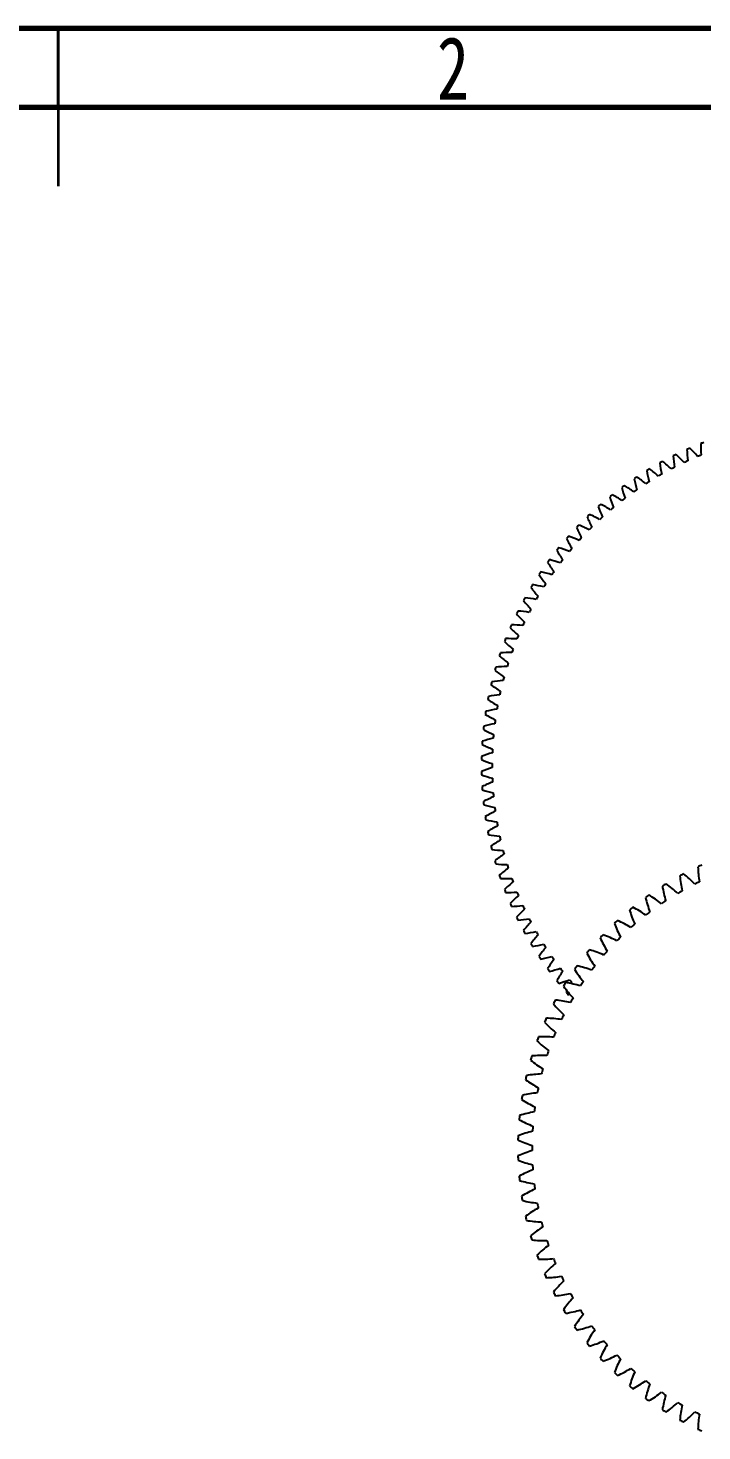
# Model space of a CAD drawing. Header units: millimetres. Extents: x 15 to 205, y 5 to 292.
# Drawn here: x 108.1 to 150.7, y 203.2 to 292 of the extents above; entities that cross this region are included whole.
import ezdxf

# ---------------------------------------------------------------- set-up
doc = ezdxf.new("R2010")
doc.units = ezdxf.units.MM
doc.styles.add('SLDTEXTSTYLE0', font='TXT', dxfattribs={"width": 0.75})

msp = doc.modelspace()

# ---------------------------------------------------------------- linework, layer by layer
at = {"color": 7, "linetype": 'Continuous', "lineweight": 70}
for p, q in [((15, 292), (205, 292)), ((20, 287), (200, 287))]:
    msp.add_line(p, q, dxfattribs=at)
at = {"color": 7, "linetype": 'Continuous', "lineweight": 35}
for p, q in [((110, 292), (110, 282)), ((110, 287), (110, 292))]:
    msp.add_line(p, q, dxfattribs=at)
at = {"color": 7, "linetype": 'Continuous', "lineweight": 25}
msp.add_line((142.438, 231.527), (142.478, 231.591), dxfattribs=at)
at = {"color": 7, "linetype": 'Continuous', "lineweight": 25, "flags": 128}
for points in [[(142.126, 230.965), (142.167, 231.045), (142.173, 231.055)], [(142.349, 230.841), (142.346, 230.84), (142.262, 230.81)]]:
    msp.add_lwpolyline(points, dxfattribs=at)
at = {"color": 7, "linetype": 'Continuous', "lineweight": 25}
for centre, radius, start, end in [((159.265, 265.615), 8.64, 179.43584, 184.20288), ((158.659, 245.327), 21.9, 110.98027, 111.51973), ((158.659, 245.327), 21.9, 118.48027, 119.01973), ((142.728, 257.903), 8.64, 45.79712, 50.56416), ((158.659, 245.327), 21.9, 115.98027, 116.51973), ((157.495, 265.591), 8.64, 184.43584, 189.20288), ((143.291, 258.586), 8.64, 43.29712, 48.06416), ((158.659, 245.327), 21.225, 114.67371, 115.32629), ((158.659, 245.327), 21.9, 113.48027, 114.01973), ((158.38, 265.622), 8.64, 181.93584, 186.70288), ((143.884, 259.244), 8.64, 40.79712, 45.56416), ((158.659, 245.327), 21.225, 112.17371, 112.82629), ((158.659, 245.327), 21.9, 120.98027, 121.51973), ((155.733, 265.412), 8.64, 189.43584, 194.20288), ((142.194, 257.197), 8.64, 48.29712, 53.06416), ((158.659, 245.327), 21.225, 119.67371, 120.32629), ((156.612, 265.521), 8.64, 186.93584, 191.70288), ((158.659, 245.327), 21.225, 117.17371, 117.82629), ((158.659, 245.327), 21.9, 125.98027, 126.51973), ((153.994, 265.081), 8.64, 194.43584, 199.20288), ((141.222, 255.716), 8.64, 53.29712, 58.06416), ((158.659, 245.327), 21.9, 123.48027, 124.01973), ((154.86, 265.265), 8.64, 191.93584, 196.70288), ((141.692, 256.467), 8.64, 50.79712, 55.56416), ((158.659, 245.327), 21.225, 122.17371, 122.82629), ((158.659, 245.327), 21.9, 128.48027, 129.01973), ((153.136, 264.858), 8.64, 196.93584, 201.70288), ((140.786, 254.946), 8.64, 55.79712, 60.56416), ((158.659, 245.327), 21.225, 127.17371, 127.82629), ((158.659, 245.327), 21.225, 124.67371, 125.32629), ((158.659, 245.327), 21.9, 133.48027, 134.01973), ((151.455, 264.303), 8.64, 201.93584, 206.70288), ((140.015, 253.352), 8.64, 60.79712, 65.56416), ((158.659, 245.327), 21.9, 130.98027, 131.51973), ((152.29, 264.599), 8.64, 199.43584, 204.20288), ((158.659, 245.327), 21.225, 132.17371, 132.82629), ((140.383, 254.157), 8.64, 58.29712, 63.06416), ((158.659, 245.327), 21.225, 129.67371, 130.32629), ((158.659, 245.327), 21.9, 135.98027, 136.51973), ((150.634, 263.97), 8.64, 204.43584, 209.20288), ((139.683, 252.531), 8.64, 63.29712, 68.06416), ((158.659, 245.327), 21.225, 134.67371, 135.32629), ((158.659, 245.327), 21.9, 138.48027, 139.01973), ((149.829, 263.603), 8.64, 206.93584, 211.70288), ((139.387, 251.696), 8.64, 65.79712, 70.56416), ((158.659, 245.327), 21.225, 137.17371, 137.82629), ((158.659, 245.327), 21.9, 143.48027, 144.01973), ((138.905, 249.992), 8.64, 70.79712, 75.56416), ((158.659, 245.327), 21.9, 140.98027, 141.51973), ((149.04, 263.2), 8.64, 209.43584, 214.20288), ((139.127, 250.849), 8.64, 68.29712, 73.06416), ((158.659, 245.327), 21.225, 139.67371, 140.32629), ((158.659, 245.327), 21.9, 145.98027, 146.51973), ((138.72, 249.126), 8.64, 73.29712, 78.06416), ((148.269, 262.763), 8.64, 211.93584, 216.70288), ((158.659, 245.327), 21.225, 144.67371, 145.32629), ((158.659, 245.327), 21.225, 142.17371, 142.82629), ((158.659, 245.327), 21.9, 148.48027, 149.01973), ((146.789, 261.792), 8.64, 216.93584, 221.70288), ((138.574, 248.253), 8.64, 75.79712, 80.56416), ((147.519, 262.294), 8.64, 214.43584, 219.20288), ((158.659, 245.327), 21.225, 147.17371, 147.82629), ((158.659, 245.327), 21.9, 150.98027, 151.51973), ((146.082, 261.258), 8.64, 219.43584, 224.20288), ((138.465, 247.374), 8.64, 78.29712, 83.06416), ((158.659, 245.327), 21.225, 149.67371, 150.32629), ((158.659, 245.327), 21.9, 153.48027, 154.01973), ((145.399, 260.694), 8.64, 221.93584, 226.70288), ((138.395, 246.491), 8.64, 80.79712, 85.56416), ((158.659, 245.327), 21.225, 152.17371, 152.82629), ((158.659, 245.327), 21.9, 155.98027, 156.51973), ((144.742, 260.101), 8.64, 224.43584, 229.20288), ((138.364, 245.606), 8.64, 83.29712, 88.06416), ((158.659, 245.327), 21.225, 154.67371, 155.32629), ((158.659, 245.327), 21.9, 158.48027, 159.01973), ((144.11, 259.48), 8.64, 226.93584, 231.70288), ((138.371, 244.721), 8.64, 85.79712, 90.56416), ((158.659, 245.327), 21.225, 157.17371, 157.82629), ((158.659, 245.327), 21.9, 160.98027, 161.51973), ((143.507, 258.832), 8.64, 229.43584, 234.20288), ((138.416, 243.836), 8.64, 88.29712, 93.06416), ((158.659, 245.327), 21.225, 159.67371, 160.32629), ((158.659, 245.327), 21.9, 163.48027, 164.01973), ((142.932, 258.158), 8.64, 231.93584, 236.70288), ((138.501, 242.955), 8.64, 90.79712, 95.56416), ((158.659, 245.327), 21.225, 162.17371, 162.82629), ((158.659, 245.327), 21.9, 165.98027, 166.51973), ((142.387, 257.46), 8.64, 234.43584, 239.20288), ((138.623, 242.078), 8.64, 93.29712, 98.06416), ((158.659, 245.327), 21.225, 164.67371, 165.32629), ((158.659, 245.327), 21.9, 168.48027, 169.01973), ((141.874, 256.739), 8.64, 236.93584, 241.70288), ((138.784, 241.207), 8.64, 95.79712, 100.56416), ((158.659, 245.327), 21.225, 167.17371, 167.82629), ((158.659, 245.327), 21.9, 170.98027, 171.51973), ((138.983, 240.344), 8.64, 98.29712, 103.06416), ((158.659, 245.327), 21.225, 169.67371, 170.32629), ((158.659, 245.327), 21.9, 173.48027, 174.01973), ((139.219, 239.49), 8.64, 100.79712, 105.56416), ((141.392, 255.996), 8.64, 239.43584, 244.20288), ((158.659, 245.327), 21.225, 172.17371, 172.82629), ((158.659, 245.327), 21.9, 175.98027, 176.51973), ((139.492, 238.648), 8.64, 103.29712, 108.06416), ((140.943, 255.233), 8.64, 241.93584, 246.70288), ((158.659, 245.327), 21.225, 174.67371, 175.32629), ((139.802, 237.818), 8.64, 105.79712, 110.56416), ((140.528, 254.45), 8.64, 244.43584, 249.20288), ((158.659, 245.327), 21.225, 177.17371, 177.82629), ((158.659, 245.327), 21.9, 178.48027, 179.01973), ((140.147, 253.651), 8.64, 246.93584, 251.70288), ((140.147, 237.003), 8.64, 108.29712, 113.06416), ((158.659, 245.327), 21.225, 179.67371, 180.32629), ((158.659, 245.327), 21.9, 180.98027, 181.51973), ((139.802, 252.835), 8.64, 249.43584, 254.20288), ((140.528, 236.203), 8.64, 110.79712, 115.56416), ((158.659, 245.327), 21.225, 182.17371, 182.82629), ((158.659, 245.327), 21.9, 183.48027, 184.01973), ((139.492, 252.006), 8.64, 251.93584, 256.70288), ((140.943, 235.421), 8.64, 113.29712, 118.06416), ((158.659, 245.327), 21.225, 184.67371, 185.32629), ((158.659, 245.327), 21.9, 185.98027, 186.51973), ((139.219, 251.163), 8.64, 254.43584, 259.20288), ((141.392, 234.658), 8.64, 115.79712, 120.56416), ((158.659, 245.327), 21.225, 187.17371, 187.82629), ((158.659, 245.327), 21.9, 188.48027, 189.01973), ((138.983, 250.31), 8.64, 256.93584, 261.70288), ((141.874, 233.915), 8.64, 118.29712, 123.06416), ((158.659, 245.327), 21.225, 189.67371, 190.32629), ((158.659, 245.327), 21.9, 190.98027, 191.51973), ((138.784, 249.447), 8.64, 259.43584, 264.20288), ((142.387, 233.193), 8.64, 120.79712, 125.56416), ((158.659, 245.327), 21.225, 192.17371, 192.82629), ((158.659, 245.327), 21.9, 193.48027, 194.01973), ((138.623, 248.576), 8.64, 261.93584, 266.70288), ((142.932, 232.495), 8.64, 123.29712, 128.06416), ((158.659, 245.327), 21.225, 194.67371, 195.32629), ((158.659, 245.327), 21.9, 195.98027, 196.51973), ((138.501, 247.699), 8.64, 264.43584, 269.20288), ((143.507, 231.821), 8.64, 125.79712, 130.56416), ((158.659, 245.327), 21.225, 197.17371, 197.82629), ((158.659, 221.127), 19.6, 113.97587, 114.77413), ((158.122, 239.161), 7.68, 181.77555, 188.92282), ((158.659, 245.327), 21.9, 198.48027, 199.01973), ((138.416, 246.817), 8.64, 266.93584, 271.70288), ((144.11, 231.173), 8.64, 128.29712, 133.06416), ((158.659, 245.327), 21.225, 199.67371, 200.32629), ((158.659, 221.127), 19.6, 117.72587, 118.52413), ((156.944, 239.087), 7.68, 185.52555, 192.67282), ((144.678, 232.531), 7.68, 43.57718, 50.72445), ((158.659, 221.127), 18.7, 115.74977, 116.75023), ((158.659, 245.327), 21.9, 200.98027, 201.51973), ((138.371, 245.933), 8.64, 269.43584, 274.20288), ((144.742, 230.552), 8.64, 130.79712, 135.56416), ((158.659, 245.327), 21.225, 202.17371, 202.82629), ((158.659, 221.127), 19.6, 125.22587, 126.02413), ((143.309, 230.609), 7.68, 51.07718, 58.22445), ((158.659, 221.127), 19.6, 121.47587, 122.27413), ((155.773, 238.937), 7.68, 189.27555, 196.42282), ((143.962, 231.592), 7.68, 47.32718, 54.47445), ((158.659, 221.127), 18.7, 119.49977, 120.50023), ((158.659, 245.327), 21.9, 203.48027, 204.01973), ((138.364, 245.047), 8.64, 271.93584, 276.70288), ((145.399, 229.959), 8.64, 133.29712, 138.06416), ((158.659, 245.327), 21.225, 204.67371, 205.32629), ((158.659, 221.127), 19.6, 128.97587, 129.77413), ((153.473, 238.407), 7.68, 196.77555, 203.92282), ((142.722, 229.585), 7.68, 54.82718, 61.97445), ((154.614, 238.71), 7.68, 193.02555, 200.17282), ((158.659, 221.127), 18.7, 123.24977, 124.25023), ((158.659, 245.327), 21.9, 205.98027, 206.51973), ((138.395, 244.162), 8.64, 274.43584, 279.20288), ((146.082, 229.395), 8.64, 135.79712, 140.56416), ((158.659, 245.327), 21.225, 207.17371, 207.82629), ((158.659, 221.127), 19.6, 132.72587, 133.52413), ((152.354, 238.031), 7.68, 200.52555, 207.67282), ((142.203, 228.524), 7.68, 58.57718, 65.72445), ((158.659, 221.127), 18.7, 130.74977, 131.75023), ((158.659, 221.127), 18.7, 126.99977, 128.00023), ((158.659, 245.327), 21.9, 208.48027, 209.01973), ((138.465, 243.28), 8.64, 276.93584, 281.70288), ((146.789, 228.862), 8.64, 138.29712, 143.06416), ((158.659, 245.327), 21.225, 209.67371, 210.32629), ((158.659, 221.127), 19.6, 136.47587, 137.27413), ((151.262, 237.583), 7.68, 204.27555, 211.42282), ((141.755, 227.432), 7.68, 62.32718, 69.47445), ((158.659, 221.127), 18.7, 134.49977, 135.50023), ((158.659, 245.327), 21.9, 210.98027, 211.51973), ((138.574, 242.401), 8.64, 279.43584, 284.20288), ((147.519, 228.36), 8.64, 140.79712, 145.56416), ((158.659, 245.327), 21.225, 212.17371, 212.82629), ((158.659, 221.127), 19.6, 140.22587, 141.02413), ((141.378, 226.313), 7.68, 66.07718, 73.22445), ((158.659, 221.127), 18.7, 138.24977, 139.25023), ((158.659, 245.327), 21.9, 213.48027, 214.01973), ((138.72, 241.527), 8.64, 281.93584, 286.70288), ((148.269, 227.89), 8.64, 143.29712, 148.06416), ((158.659, 245.327), 21.225, 214.67371, 215.32629), ((158.659, 221.127), 19.6, 143.97587, 144.77413), ((141.076, 225.172), 7.68, 69.82718, 76.97445), ((150.201, 237.064), 7.68, 208.02555, 215.17282), ((158.659, 221.127), 18.7, 141.99977, 143.00023), ((158.659, 245.327), 21.9, 215.98027, 216.51973), ((138.905, 240.661), 8.64, 284.43584, 289.20288), ((149.04, 227.454), 8.64, 145.79712, 150.56416), ((139.127, 239.804), 8.64, 286.93584, 291.70288), ((158.659, 245.327), 21.225, 217.17371, 217.82629), ((158.659, 245.327), 21.225, 219.67371, 220.32629), ((149.177, 236.476), 7.68, 211.77555, 218.92282), ((158.659, 245.327), 21.9, 218.48027, 219.01973), ((158.659, 221.127), 19.6, 147.72587, 148.52413), ((148.193, 235.823), 7.68, 215.52555, 222.67282), ((140.849, 224.013), 7.68, 73.57718, 80.72445), ((158.659, 245.327), 21.9, 220.98027, 221.51973), ((158.659, 221.127), 18.7, 145.74977, 146.75023), ((158.659, 221.127), 19.6, 151.47587, 152.27413), ((147.255, 235.107), 7.68, 219.27555, 226.42282), ((140.699, 222.842), 7.68, 77.32718, 84.47445), ((158.659, 221.127), 18.7, 149.49977, 150.50023), ((158.659, 221.127), 19.6, 155.22587, 156.02413), ((146.365, 234.332), 7.68, 223.02555, 230.17282), ((140.625, 221.664), 7.68, 81.07718, 88.22445), ((158.659, 221.127), 18.7, 153.24977, 154.25023), ((158.659, 221.127), 18.7, 156.99977, 158.00023), ((158.659, 221.127), 19.6, 158.97587, 159.77413), ((145.527, 233.499), 7.68, 226.77555, 233.92282), ((140.628, 220.483), 7.68, 84.82718, 91.97445), ((158.659, 221.127), 18.7, 160.74977, 161.75023), ((158.659, 221.127), 19.6, 162.72587, 163.52413), ((144.746, 232.614), 7.68, 230.52555, 237.67282), ((140.709, 219.305), 7.68, 88.57718, 95.72445), ((158.659, 221.127), 19.6, 166.47587, 167.27413), ((140.867, 218.135), 7.68, 92.32718, 99.47445), ((158.659, 221.127), 18.7, 164.49977, 165.50023), ((144.025, 231.679), 7.68, 234.27555, 241.42282), ((158.659, 221.127), 18.7, 168.24977, 169.25023), ((158.659, 221.127), 19.6, 170.22587, 171.02413), ((143.366, 230.7), 7.68, 238.02555, 245.17282), ((141.1, 216.978), 7.68, 96.07718, 103.22445), ((158.659, 221.127), 19.6, 173.97587, 174.77413), ((142.773, 229.679), 7.68, 241.77555, 248.92282), ((141.409, 215.838), 7.68, 99.82718, 106.97445), ((158.659, 221.127), 18.7, 171.99977, 173.00023), ((141.792, 214.721), 7.68, 103.57718, 110.72445), ((158.659, 221.127), 18.7, 175.74977, 176.75023), ((158.659, 221.127), 19.6, 177.72587, 178.52413), ((142.247, 228.622), 7.68, 245.52555, 252.67282), ((158.659, 221.127), 18.7, 179.49977, 180.50023), ((142.247, 213.632), 7.68, 107.32718, 114.47445), ((158.659, 221.127), 19.6, 181.47587, 182.27413), ((141.792, 227.532), 7.68, 249.27555, 256.42282), ((142.773, 212.575), 7.68, 111.07718, 118.22445), ((158.659, 221.127), 19.6, 185.22587, 186.02413), ((158.659, 221.127), 18.7, 183.24977, 184.25023), ((141.409, 226.415), 7.68, 253.02555, 260.17282), ((143.366, 211.554), 7.68, 114.82718, 121.97445), ((158.659, 221.127), 18.7, 186.99977, 188.00023), ((158.659, 221.127), 19.6, 188.97587, 189.77413), ((141.1, 225.276), 7.68, 256.77555, 263.92282), ((158.659, 221.127), 18.7, 190.74977, 191.75023), ((144.025, 210.574), 7.68, 118.57718, 125.72445), ((158.659, 221.127), 19.6, 192.72587, 193.52413), ((140.867, 224.118), 7.68, 260.52555, 267.67282), ((144.746, 209.64), 7.68, 122.32718, 129.47445), ((158.659, 221.127), 18.7, 194.49977, 195.50023), ((158.659, 221.127), 19.6, 196.47587, 197.27413), ((140.709, 222.948), 7.68, 264.27555, 271.42282), ((145.527, 208.754), 7.68, 126.07718, 133.22445), ((158.659, 221.127), 18.7, 198.24977, 199.25023), ((158.659, 221.127), 19.6, 200.22587, 201.02413), ((140.628, 221.771), 7.68, 268.02555, 275.17282), ((158.659, 221.127), 18.7, 201.99977, 203.00023), ((146.365, 207.922), 7.68, 129.82718, 136.97445), ((158.659, 221.127), 19.6, 203.97587, 204.77413), ((140.625, 220.59), 7.68, 271.77555, 278.92282), ((147.255, 207.146), 7.68, 133.57718, 140.72445), ((158.659, 221.127), 18.7, 205.74977, 206.75023), ((158.659, 221.127), 19.6, 207.72587, 208.52413), ((140.699, 219.412), 7.68, 275.52555, 282.67282), ((148.193, 206.43), 7.68, 137.32718, 144.47445), ((158.659, 221.127), 18.7, 209.49977, 210.50023), ((158.659, 221.127), 19.6, 211.47587, 212.27413), ((140.849, 218.241), 7.68, 279.27555, 286.42282), ((149.177, 205.777), 7.68, 141.07718, 148.22445), ((158.659, 221.127), 18.7, 213.24977, 214.25023), ((158.659, 221.127), 19.6, 215.22587, 216.02413), ((141.076, 217.082), 7.68, 283.02555, 290.17282), ((150.201, 205.19), 7.68, 144.82718, 151.97445), ((158.659, 221.127), 18.7, 216.99977, 218.00023), ((158.659, 221.127), 19.6, 218.97587, 219.77413), ((141.378, 215.941), 7.68, 286.77555, 293.92282), ((151.262, 204.671), 7.68, 148.57718, 155.72445), ((158.659, 221.127), 18.7, 220.74977, 221.75023), ((158.659, 221.127), 19.6, 222.72587, 223.52413), ((141.755, 214.821), 7.68, 290.52555, 297.67282), ((152.354, 204.222), 7.68, 152.32718, 159.47445), ((158.659, 221.127), 18.7, 224.49977, 225.50023), ((158.659, 221.127), 19.6, 226.47587, 227.27413), ((142.203, 213.729), 7.68, 294.27555, 301.42282), ((153.473, 203.846), 7.68, 156.07718, 163.22445), ((158.659, 221.127), 18.7, 228.24977, 229.25023), ((158.659, 221.127), 19.6, 230.22587, 231.02413), ((142.722, 212.669), 7.68, 298.02555, 305.17282), ((154.614, 203.544), 7.68, 159.82718, 166.97445), ((158.659, 221.127), 18.7, 231.99977, 233.00023), ((158.659, 221.127), 19.6, 233.97587, 234.77413), ((143.309, 211.645), 7.68, 301.77555, 308.92282), ((158.659, 221.127), 18.7, 235.74977, 236.75023), ((155.773, 203.317), 7.68, 163.57718, 170.72445), ((158.659, 221.127), 19.6, 237.72587, 238.52413), ((143.962, 210.661), 7.68, 305.52555, 312.67282), ((158.659, 221.127), 18.7, 239.49977, 240.50023), ((156.944, 203.166), 7.68, 167.32718, 174.47445), ((144.678, 209.722), 7.68, 309.27555, 316.42282), ((158.659, 221.127), 18.7, 243.24977, 244.25023), ((158.122, 203.093), 7.68, 171.07718, 178.22445), ((158.659, 221.127), 19.6, 241.47587, 242.27413), ((158.659, 221.127), 19.6, 245.22587, 246.02413)]:
    msp.add_arc(centre, radius, start, end, dxfattribs=at)

# ---------------------------------------------------------------- texts
at = {"color": 7, "linetype": 'Continuous', "lineweight": 0, "insert": (134.96, 291.446), "char_height": 3.969, "attachment_point": 2, "style": 'SLDTEXTSTYLE0'}
msp.add_mtext('2', dxfattribs=at)

doc.saveas('drawing.dxf')
